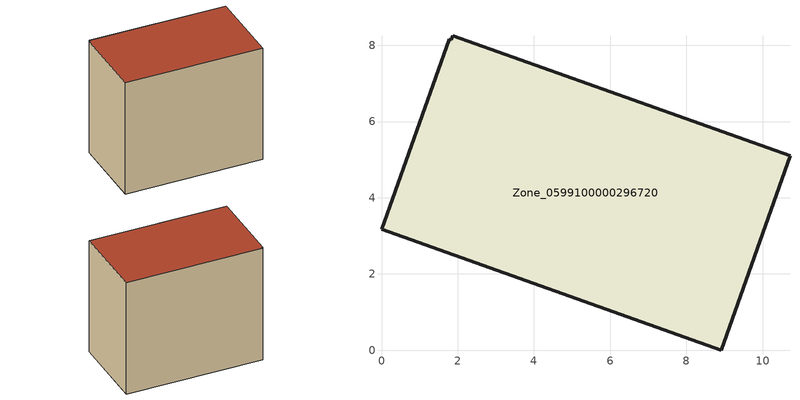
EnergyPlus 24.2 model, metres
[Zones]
Zone_0599100000296720
 floor ground (C_G): 1.87,8.25 10.72,5.1 8.91,0 0,3.17 1.77,8.17 1.84,8.14 z0.41
 wall outside (C_F): 8.91,0 10.72,5.1 1.87,8.25 1.84,8.14 1.77,8.17 0,3.17 8.91,0 z0.41:8.61
 roof outside (C_R): 10.72,5.1 1.87,8.25 1.84,8.14 1.77,8.17 0,3.17 8.91,0 z8.61
[BUILDING]
Pand.0599100000296720: North Axis=0; Terrain=City; Loads Convergence Tolerance Value=0.04; Temperature Convergence Tolerance Value=0.4; Solar Distribution=FullExterior; Maximum Number of Warmup Days=25; Minimum Number of Warmup Days=1
[Site:Location]
Rotterdam.The.Hague.AP_ZH_NLD Design_Conditions: Latitude=51.96; Longitude=4.45; Time Zone=1; Elevation=-4.5
[SITE:GROUNDTEMPERATURE:BUILDINGSURFACE]
18, 18, 18, 18, 18, 18, 18, 18, 18, 18, 18, 18
[MATERIAL] Thermal Absorptance=0.9; Solar Absorptance=0.7; Visible Absorptance=0.7
Name | Roughness | Thickness | Conductivity | Density | Specific Heat
G.TI.1975-1991 | MediumSmooth | 0.15 | 0.288461 | 540 | 1210
F.TI.1975-1991 | Rough | 0.3 | 0.230769 | 1920 | 840
R.TI.1975-1991 | MediumRough | 0.2 | 0.153846 | 1500 | 1000
[CONSTRUCTION]
C_G: G.TI.1975-1991
C_F: F.TI.1975-1991
C_R: R.TI.1975-1991
[ZONE]
Zone_0599100000296720: Type=1; Multiplier=1; Ceiling Height=Autocalculate; Volume=Autocalculate; Floor Area=autocalculate; Part of Total Floor Area=Yes
[ZONEINFILTRATION:DESIGNFLOWRATE]
Infil_Zone_0599100000296720: Zone or ZoneList or Space or SpaceList=Zone_0599100000296720; Schedule=AlwaysOn; Design Flow Rate Calculation Method=Flow/Area; Flow Rate per Floor Area=0.003; Constant Term Coefficient=1; Temperature Term Coefficient=0; Velocity Term Coefficient=0; Velocity Squared Term Coefficient=0
[HVACTEMPLATE:ZONE:IDEALLOADSAIRSYSTEM]
Zone_0599100000296720: Maximum Heating Supply Air Temperature=50; Minimum Cooling Supply Air Temperature=13; Maximum Heating Supply Air Humidity Ratio=0.0156; Minimum Cooling Supply Air Humidity Ratio=0.0077; Heating Limit=NoLimit; Cooling Limit=NoLimit; Dehumidification Control Type=ConstantSensibleHeatRatio; Cooling Sensible Heat Ratio=0.7; Dehumidification Setpoint=60; Humidification Control Type=None; Humidification Setpoint=30; Outdoor Air Method=None; Outdoor Air Flow Rate per Person=0.00944; Outdoor Air Flow Rate per Zone Floor Area=0; Outdoor Air Flow Rate per Zone=0; Demand Controlled Ventilation Type=None; Outdoor Air Economizer Type=NoEconomizer; Heat Recovery Type=None; Sensible Heat Recovery Effectiveness=0.7; Latent Heat Recovery Effectiveness=0.65
[ZONECONTROL:THERMOSTAT]
ThermostatControl_Zone_0599100000296720: Zone or ZoneList=Zone_0599100000296720; Control Type Schedule=DualSetpointControlType; Control 1=Thermostat_Zone_0599100000296720; Temperature Difference Between Cutout And Setpoint=0
[THERMOSTATSETPOINT:DUALSETPOINT]
Thermostat_Zone_0599100000296720: Heating Setpoint Temperature Schedule=HeatingSetpoint_Zone_0599100000296720; Cooling Setpoint Temperature Schedule=CoolingSetpoint_Zone_0599100000296720
[SCHEDULE:COMPACT]
HeatingSetpoint_Zone_0599100000296720: Through: 12/31, For: AllDays, Until: 24:00, 21
CoolingSetpoint_Zone_0599100000296720: Through: 12/31, For: AllDays, Until: 24:00, 24
DualSetpointControlType: Through: 12/31, For: AllDays, Until: 24:00, 4
AlwaysOn: Through: 12/31, For: AllDays, Until: 24:00, 1
